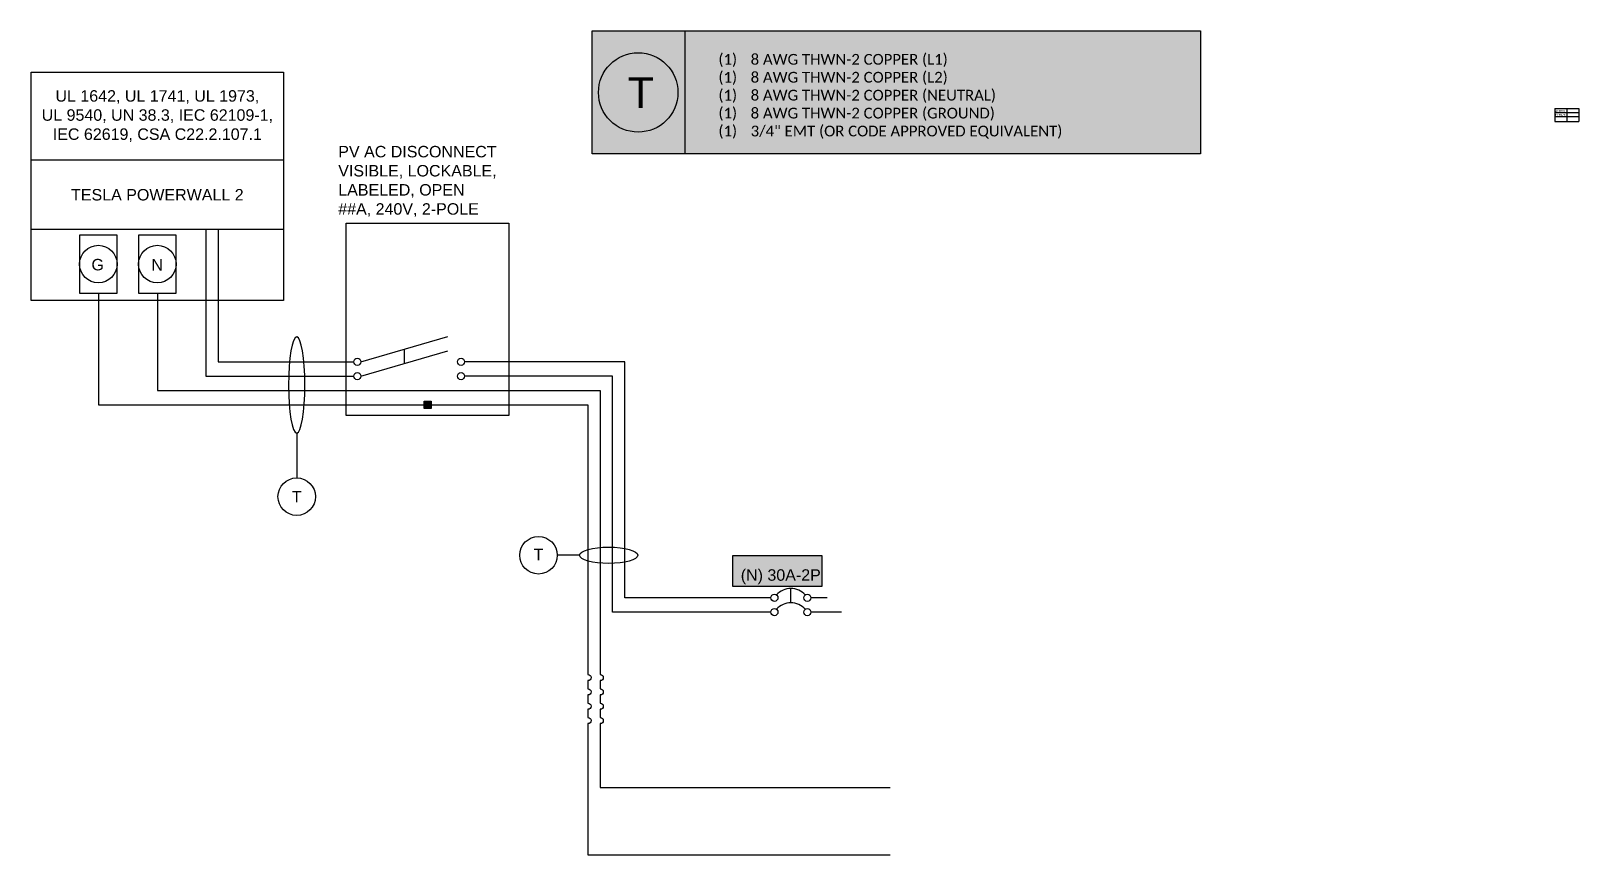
# Model space of a CAD drawing. Header units: inches. Extents: x -39 to 69, y -44 to 14.
import ezdxf
from ezdxf.enums import TextEntityAlignment as Align

# ---------------------------------------------------------------- set-up
doc = ezdxf.new("R2010")
doc.units = ezdxf.units.IN
doc.header["$MEASUREMENT"] = 0
doc.layers.add('_Setbacks', color=7, linetype='Continuous', true_color=0xf6d95b)
doc.layers.add('Ground', color=3, linetype='Continuous')
doc.layers.add('Positive', color=1, linetype='Continuous')
doc.layers.add('Hidden', color=1, linetype='Continuous', lineweight=25, plot=False)
doc.layers.add('wirecallout', color=4, linetype='Continuous', lineweight=25)
doc.styles.get("Standard").update_dxf_attribs({"font": 'arial.ttf'})

# ---------------------------------------------------------------- blocks, each defined once
blk = doc.blocks.new('*T7')
at = {"layer": 'Hidden', "color": 0, "linetype": 'ByBlock', "lineweight": -2, "transparency": 16777216}
for p, q in [((0, 0), (1.69, 0)), ((0, 0), (0, -0.9)), ((0.85, 0), (0.85, -0.9)), ((1.69, 0), (1.69, -0.9)), ((0, -0.27), (1.69, -0.27)), ((0, -0.54), (1.69, -0.54)), ((0, -0.9), (1.69, -0.9))]:
    blk.add_line(p, q, dxfattribs=at)
at = {"layer": 'Hidden', "color": 0, "transparency": 16777216, "char_height": 0.1111, "width": 0.7267}
for s, insert, attachment_point in [('{\\fCalibri|b0|i0|c0;AC DISCO', (0.06, -0.21), 7), ('{\\fCalibri|b0|i0|c0;PV BREAK', (0.06, -0.48), 7), ('{\\fCalibri|b0|i0|c0;', (0.91, -0.48), 7), ('{\\fCalibri|b0|i0|c0;', (1.63, -0.21), 9)]:
    blk.add_mtext(s, dxfattribs=dict(at, insert=insert, attachment_point=attachment_point))
blk = doc.blocks.new('*U4')
h = blk.add_hatch(color=256)
h.dxf.hatch_style = 1
h.paths.add_polyline_path([(-28.65, 14.72), (-29.14, 14.72), (-29.14, 14.47), (-28.65, 14.47)])
h.paths.add_polyline_path([(-28.65, 14.47), (-29.14, 14.47), (-29.14, 14.22), (-28.65, 14.22)])
at = {"layer": '_Setbacks', "true_color": 0xffffff, "transparency": 33554687}
h = blk.add_hatch(color=7, dxfattribs=at)
h.dxf.hatch_style = 1
h.paths.add_polyline_path([(-10.94, 31.99), (-10.94, 40.56), (-17.41, 40.56), (-17.41, 31.99)])
h.paths.add_polyline_path([(-16.96, 36.27, -1), (-11.42, 36.27, -1)], flags=16)
h.paths.add_polyline_path([(-15.46, 34.6), (-12.72, 34.6), (-12.72, 37.83), (-15.46, 37.83)], flags=8)
h = blk.add_hatch(color=7, dxfattribs=at)
h.dxf.hatch_style = 2
h.paths.add_polyline_path([(25.07, 31.99), (25.07, 40.56), (-10.94, 40.56), (-10.94, 31.99)])
h.paths.add_polyline_path([(-9.38, 32.72), (9.99, 32.72), (9.99, 38.44), (-9.38, 38.44)], flags=24)
h = blk.add_hatch(color=7, dxfattribs=at)
h.dxf.hatch_style = 2
h.paths.add_polyline_path([(-11.42, 36.27, 1), (-16.96, 36.27, 1)])
h.paths.add_polyline_path([(-15.46, 34.64), (-12.56, 34.64), (-12.56, 37.86), (-15.46, 37.86)], flags=24)
h = blk.add_hatch(color=7, dxfattribs=at)
h.dxf.hatch_style = 1
h.paths.add_polyline_path([(-1.38, 1.79), (-1.38, 3.96), (-7.59, 3.96), (-7.59, 1.79)])
for p, q in [((-17.41, 40.56), (25.07, 40.56)), ((-33.56, 17.47), (-27.49, 19.24)), ((-33.56, 16.47), (-27.49, 18.24)), ((-30.52, 18.36), (-30.52, 17.36)), ((-38.03, 12.48), (-38.03, 9.37)), ((-3.53, 0.65), (-3.53, 1.65)), ((-1, 1), (-2.13, 1)), ((0, 0), (-2.13, 0))]:
    blk.add_line(p, q)
at = {"color": 18, "true_color": 0x000000}
blk.add_line((-10.94, 40.56), (-10.94, 31.99), dxfattribs=at)
at = {"color": 0}
blk.add_line((-18.28, 3.97), (-19.84, 3.97), dxfattribs=at)
at = {"color": 18, "true_color": 0x000000}
blk.add_lwpolyline([(-17.41, 40.56), (25.07, 40.56), (25.07, 31.99), (-17.41, 31.99)], close=True, dxfattribs=at)
at = {"color": 0}
blk.add_lwpolyline([(-56.58, 21.75), (-56.58, 37.69), (-38.95, 37.69), (-38.95, 21.75)], close=True, dxfattribs=at)
for points in [[(-56.58, 31.56), (-38.95, 31.56), (-38.95, 26.71), (-56.58, 26.71)], [(-23.22, 13.72), (-34.57, 13.72), (-34.57, 27.14), (-23.22, 27.14)], [(-49.08, 22.25), (-46.45, 22.25), (-46.45, 26.32), (-49.08, 26.32)], [(-29.14, 14.72), (-28.65, 14.72), (-28.65, 14.22), (-29.14, 14.22)]]:
    blk.add_lwpolyline(points, close=True)
for points in [[(-44.38, 26.71), (-44.38, 16.47), (-34.05, 16.47)], [(-43.52, 26.71), (-43.52, 17.47), (-34.05, 17.47)]]:
    blk.add_lwpolyline(points)
blk.add_lwpolyline([(-47.76, 22.25), (-47.76, 15.47), (-16.84, 15.47), (-16.84, -4.35, -1), (-16.84, -4.78), (-16.84, -5.35, -1), (-16.84, -5.78), (-16.84, -6.35, -1), (-16.84, -6.78), (-16.84, -7.35, -1), (-16.84, -7.78), (-16.84, -12.24), (3.4, -12.24)], format="xyb", dxfattribs=at)
at = {"color": 7, "true_color": 0xffffff}
blk.add_lwpolyline([(-7.59, 3.96), (-1.38, 3.96), (-1.38, 1.79), (-7.59, 1.79)], close=True, dxfattribs=at)
at = {"color": 18, "true_color": 0x000000}
blk.add_circle((-14.19, 36.27), 2.77, dxfattribs=at)
for centre, radius in [((-47.76, 24.29), 1.31), ((-33.8, 17.47), 0.248), ((-26.56, 17.47), 0.248), ((-33.8, 16.47), 0.248), ((-26.56, 16.47), 0.248), ((-38.03, 8.06), 1.31), ((-21.15, 3.97), 1.31), ((-4.68, 1), 0.248), ((-2.38, 1), 0.248), ((-4.68, 0), 0.248), ((-2.38, 0), 0.248)]:
    blk.add_circle(centre, radius)
for centre in [(-3.53, 0.32), (-3.53, -0.68)]:
    blk.add_arc(centre, 1.33, 41.2408, 138.7592)
at = {"layer": 'Ground'}
blk.add_lwpolyline([(-53.19, 22.25), (-50.57, 22.25), (-50.56, 26.32), (-53.19, 26.32)], close=True, dxfattribs=at)
for points in [[(-51.88, 22.25), (-51.88, 14.47), (-17.7, 14.47), (-17.7, -4.35, -1), (-17.7, -4.78), (-17.7, -5.35, -1), (-17.7, -5.78), (-17.7, -6.35)], [(-17.7, -6.35, -1), (-17.7, -6.78), (-17.7, -7.35, -1), (-17.7, -7.78), (-17.7, -16.95), (3.4, -16.95)]]:
    blk.add_lwpolyline(points, format="xyb", dxfattribs=at)
blk.add_circle((-51.88, 24.29), 1.31, dxfattribs=at)
at = {"layer": 'Positive', "color": 7}
for points in [[(-4.92, 1), (-15.13, 1), (-15.13, 17.47), (-26.31, 17.47)], [(-4.92, 0), (-15.98, 0), (-15.98, 16.47), (-26.31, 16.47)]]:
    blk.add_lwpolyline(points, dxfattribs=at)
at = {"layer": 'wirecallout', "color": 7, "extrusion": (0, 0, -1)}
blk.add_ellipse((-38.03, 15.85), major_axis=(0, 3.36), ratio=0.169711, dxfattribs=at)
at = {"layer": 'wirecallout', "color": 7}
blk.add_ellipse((-16.25, 3.97), major_axis=(2.03, 0), ratio=0.281158, dxfattribs=at)
blk.add_blockref('*T7', (49.8, 35.14))
at = {"color": 18, "true_color": 0x000000}
blk.add_text('T', height=2.14, dxfattribs=at).set_placement((-14.92, 35.18))
blk.add_text('TESLA POWERWALL 2', height=0.8).set_placement((-47.76, 29.13), align=Align.MIDDLE_CENTER)
blk.add_text('(N) 30A-2P', height=0.8).set_placement((-7.03, 2.19))
at = {"color": 18, "true_color": 0x000000, "insert": (-9.34, 33.04), "char_height": 0.7505, "width": 35.2079, "attachment_point": 7}
blk.add_mtext('\\pxi-3,l4,t4;{\\fCalibri|b0|i0|c0|p34;(1)^I8 AWG THWN-2 COPPER (L1)\\P(1)^I8 AWG THWN-2 COPPER (L2)\\P(1)^I8 AWG THWN-2 COPPER (NEUTRAL)\\P(1)^I8 AWG THWN-2 COPPER (GROUND)\\P(1)^I3/4" EMT (OR CODE APPROVED EQUIVALENT)}', dxfattribs=at)
for s, width, heights, insert, char_height, attachment_point in [('UL 1642, UL 1741, UL 1973,\\PUL 9540, UN 38.3, IEC 62109-1,\\PIEC 62619, CSA C22.2.107.1', 17.8999, [0], (-47.76, 34.62), 0.8, 5), ('PV AC DISCONNECT\\PVISIBLE, LOCKABLE, LABELED, OPEN\\P##A, 240V, 2-POLE', 14.0959, [5.19], (-35.13, 27.59), 0.8, 7), ('N', 15.657, [0], (-47.37, 23.84), 0.801, 9), ('T', 15.6401, [0], (-38.03, 8.06), 0.8, 5), ('T', 15.657, [0], (-21.15, 4.02), 0.801, 5)]:
    blk.add_mtext_dynamic_manual_height_columns(s, width=width, gutter_width=1, heights=heights, dxfattribs=dict(insert=insert, char_height=char_height, attachment_point=attachment_point))
at = {"layer": 'Ground', "insert": (-51.49, 23.84), "char_height": 0.801, "attachment_point": 9}
blk.add_mtext_dynamic_manual_height_columns('G', width=15.657, gutter_width=1, heights=[0], dxfattribs=at)

msp = doc.modelspace()

# ---------------------------------------------------------------- block references
msp.add_blockref('*U4', (17.93, -27.01))

doc.saveas('drawing.dxf')
